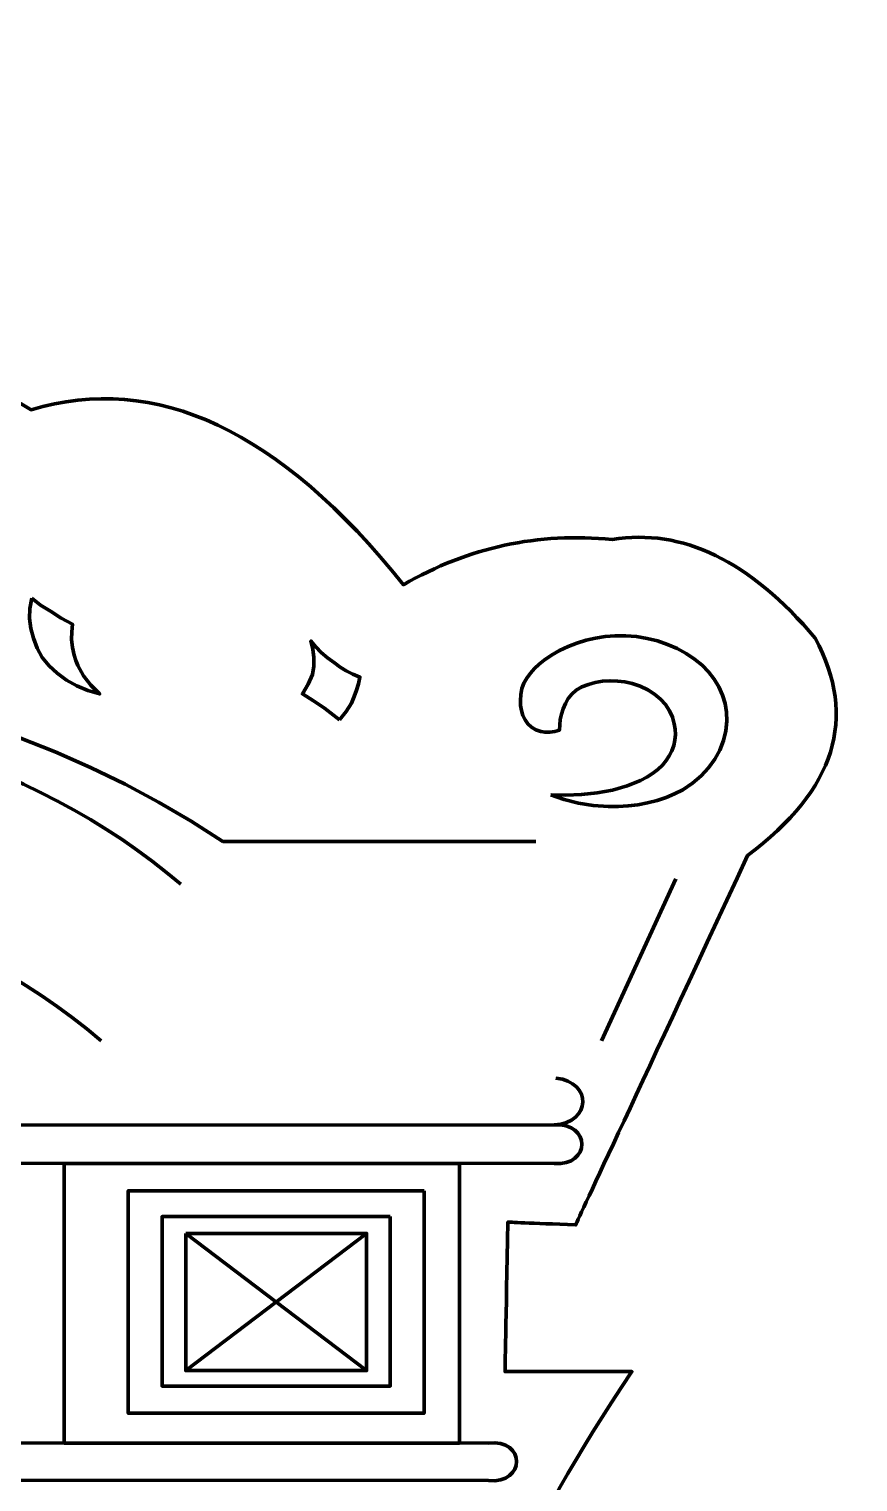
# Model space of a CAD drawing. Header units: millimetres. Extents: x -607 to 1451, y -798 to 283.
# Drawn here: x 619.25 to 635.06, y -651.03 to -623.31 of the extents above; entities that cross this region are included whole.
import ezdxf

# ---------------------------------------------------------------- set-up
doc = ezdxf.new("R2010")
doc.units = ezdxf.units.MM
doc.header["$MEASUREMENT"] = 0
doc.layers.add('layer 1', color=7, linetype='Continuous')

msp = doc.modelspace()

# ---------------------------------------------------------------- linework, layer by layer
at = {"layer": 'layer 1', "color": 242, "lineweight": 100}
msp.add_open_spline([(600.3549, -623.3128), (601.2613, -623.4878), (602.427, -624.2052), (603.8518, -625.4648), (603.8518, -625.4648), (606.8179, -625.5074), (609.2384, -626.5835), (611.1145, -628.6928), (611.1145, -628.6928), (612.31, -627.41), (615.0356, -628.0377), (619.292, -630.5758), (619.292, -630.5758), (621.6694, -629.8534), (624.0362, -630.9655), (626.3934, -633.9113), (626.3934, -633.9113), (627.6389, -633.196), (628.9658, -632.9092), (630.3745, -633.0505), (630.3745, -633.0505), (631.7114, -632.8276), (633.0024, -633.4553), (634.2479, -634.9334), (634.2479, -634.9334), (635.0605, -636.4483), (634.6302, -637.8294), (632.9569, -639.076), (632.9569, -639.076), (630.7692, -643.7743), (629.6752, -646.1236), (629.6752, -646.1236), (629.6752, -646.1236), (628.8145, -646.0877), (628.3839, -646.0698), (628.3839, -646.0698), (628.3839, -646.0698), (628.3483, -647.9705), (628.3301, -648.921), (628.3301, -648.921), (628.3301, -648.921), (629.9441, -648.921), (630.7511, -648.921), (630.7511, -648.921), (630.7511, -648.921), (628.5962, -652.1167), (627.771, -654.2596), (628.2765, -655.35), (628.2765, -655.35), (628.2408, -673.3007), (628.2227, -682.276), (628.2227, -682.276), (628.2227, -682.276), (629.2542, -683.9665), (629.263, -685.5715), (628.2497, -687.0909), (628.2497, -687.0909), (627.806, -688.0457), (628.281, -689.1665), (629.6753, -690.4534), (629.6753, -690.4534), (628.8324, -692.4575), (628.8144, -694.484), (629.6215, -696.5326), (629.6215, -696.5326), (629.1675, -701.3399), (627.1051, -704.6037), (623.4346, -706.324), (623.4346, -706.324), (620.6957, -705.3923), (618.8482, -702.828), (617.8933, -698.6307), (617.8933, -698.6307), (606.0219, -698.5231), (600.0858, -698.4695), (600.0858, -698.4695)], degree=3, knots=[0, 0, 0, 0, 0.05, 0.05, 0.05, 0.05, 0.1, 0.1, 0.1, 0.1, 0.15, 0.15, 0.15, 0.15, 0.2, 0.2, 0.2, 0.2, 0.25, 0.25, 0.25, 0.25, 0.3, 0.3, 0.3, 0.3, 0.35, 0.35, 0.35, 0.35, 0.4, 0.4, 0.4, 0.4, 0.45, 0.45, 0.45, 0.45, 0.5, 0.5, 0.5, 0.5, 0.55, 0.55, 0.55, 0.55, 0.6, 0.6, 0.6, 0.6, 0.65, 0.65, 0.65, 0.65, 0.7, 0.7, 0.7, 0.7, 0.75, 0.75, 0.75, 0.75, 0.8, 0.8, 0.8, 0.8, 0.85, 0.85, 0.85, 0.85, 0.9, 0.9, 0.9, 0.9, 1, 1, 1, 1], dxfattribs=at)
at = {"layer": 'layer 1', "lineweight": 100}
for points, knots in [([(628.9148, -638.8085), (628.9148, -638.8085), (622.9501, -638.8085), (622.9501, -638.8085), (622.9501, -638.8085), (622.9501, -638.8085), (622.347, -638.4224), (622.347, -638.4224), (622.347, -638.4224), (622.347, -638.4224), (621.7242, -638.0582), (621.7242, -638.0582), (621.7242, -638.0582), (621.7242, -638.0582), (621.0828, -637.7163), (621.0828, -637.7163), (621.0828, -637.7163), (621.0828, -637.7163), (620.4239, -637.3972), (620.4239, -637.3972), (620.4239, -637.3972), (620.4239, -637.3972), (619.7487, -637.1009), (619.7487, -637.1009), (619.7487, -637.1009), (619.7487, -637.1009), (619.058, -636.828), (619.058, -636.828), (619.058, -636.828), (619.058, -636.828), (618.353, -636.5787), (618.353, -636.5787), (618.353, -636.5787), (618.353, -636.5787), (617.6347, -636.3533), (617.6347, -636.3533), (617.6347, -636.3533), (617.6347, -636.3533), (616.9042, -636.1523), (616.9042, -636.1523), (616.9042, -636.1523), (616.9042, -636.1523), (616.1626, -635.9758), (616.1626, -635.9758), (616.1626, -635.9758), (616.1626, -635.9758), (615.4108, -635.8243), (615.4108, -635.8243), (615.4108, -635.8243), (615.4108, -635.8243), (614.65, -635.6981), (614.65, -635.6981), (614.65, -635.6981), (614.65, -635.6981), (613.8811, -635.5974), (613.8811, -635.5974), (613.8811, -635.5974), (613.8811, -635.5974), (613.1054, -635.5226), (613.1054, -635.5226), (613.1054, -635.5226), (613.1054, -635.5226), (612.3239, -635.4741), (612.3239, -635.4741), (612.3239, -635.4741), (612.3239, -635.4741), (611.5374, -635.4522), (611.5374, -635.4522), (611.5374, -635.4522), (611.5374, -635.4522), (610.9908, -635.1381), (610.9908, -635.1381), (610.9908, -635.1381), (610.9908, -635.1381), (610.4338, -634.8367), (610.4338, -634.8367), (610.4338, -634.8367), (610.4338, -634.8367), (609.8667, -634.548), (609.8667, -634.548), (609.8667, -634.548), (609.8667, -634.548), (609.2895, -634.2724), (609.2895, -634.2724), (609.2895, -634.2724), (609.2895, -634.2724), (608.703, -634.0099), (608.703, -634.0099), (608.703, -634.0099), (608.703, -634.0099), (608.1075, -633.7607), (608.1075, -633.7607), (608.1075, -633.7607), (608.1075, -633.7607), (607.5032, -633.5246), (607.5032, -633.5246), (607.5032, -633.5246), (607.5032, -633.5246), (606.8907, -633.3021), (606.8907, -633.3021), (606.8907, -633.3021), (606.8907, -633.3021), (606.2702, -633.0932), (606.2702, -633.0932), (606.2702, -633.0932), (606.2702, -633.0932), (605.6422, -632.898), (605.6422, -632.898), (605.6422, -632.898), (605.6422, -632.898), (605.0069, -632.7166), (605.0069, -632.7166), (605.0069, -632.7166), (605.0069, -632.7166), (604.365, -632.5492), (604.365, -632.5492), (604.365, -632.5492), (604.365, -632.5492), (603.7165, -632.3958), (603.7165, -632.3958), (603.7165, -632.3958), (603.7165, -632.3958), (603.0621, -632.2568), (603.0621, -632.2568), (603.0621, -632.2568), (603.0621, -632.2568), (602.402, -632.1321), (602.402, -632.1321), (602.402, -632.1321), (602.402, -632.1321), (601.7366, -632.0218), (601.7366, -632.0218)], [0, 0, 0, 0, 0.0294118, 0.0294118, 0.0294118, 0.0294118, 0.0588235, 0.0588235, 0.0588235, 0.0588235, 0.0882353, 0.0882353, 0.0882353, 0.0882353, 0.1176471, 0.1176471, 0.1176471, 0.1176471, 0.1470588, 0.1470588, 0.1470588, 0.1470588, 0.1764706, 0.1764706, 0.1764706, 0.1764706, 0.2058824, 0.2058824, 0.2058824, 0.2058824, 0.2352941, 0.2352941, 0.2352941, 0.2352941, 0.2647059, 0.2647059, 0.2647059, 0.2647059, 0.2941176, 0.2941176, 0.2941176, 0.2941176, 0.3235294, 0.3235294, 0.3235294, 0.3235294, 0.3529412, 0.3529412, 0.3529412, 0.3529412, 0.3823529, 0.3823529, 0.3823529, 0.3823529, 0.4117647, 0.4117647, 0.4117647, 0.4117647, 0.4411765, 0.4411765, 0.4411765, 0.4411765, 0.4705882, 0.4705882, 0.4705882, 0.4705882, 0.5, 0.5, 0.5, 0.5, 0.5294118, 0.5294118, 0.5294118, 0.5294118, 0.5588235, 0.5588235, 0.5588235, 0.5588235, 0.5882353, 0.5882353, 0.5882353, 0.5882353, 0.6176471, 0.6176471, 0.6176471, 0.6176471, 0.6470588, 0.6470588, 0.6470588, 0.6470588, 0.6764706, 0.6764706, 0.6764706, 0.6764706, 0.7058824, 0.7058824, 0.7058824, 0.7058824, 0.7352941, 0.7352941, 0.7352941, 0.7352941, 0.7647059, 0.7647059, 0.7647059, 0.7647059, 0.7941176, 0.7941176, 0.7941176, 0.7941176, 0.8235294, 0.8235294, 0.8235294, 0.8235294, 0.8529412, 0.8529412, 0.8529412, 0.8529412, 0.8823529, 0.8823529, 0.8823529, 0.8823529, 0.9117647, 0.9117647, 0.9117647, 0.9117647, 0.9411765, 0.9411765, 0.9411765, 0.9411765, 1, 1, 1, 1]), ([(619.3075, -634.1687), (619.3075, -634.1687), (619.4719, -634.3004), (619.4719, -634.3004), (619.4719, -634.3004), (619.4719, -634.3004), (619.6617, -634.4157), (619.6617, -634.4157), (619.6617, -634.4157), (619.6617, -634.4157), (619.8662, -634.5479), (619.8662, -634.5479), (619.8662, -634.5479), (619.8662, -634.5479), (620.0809, -634.6624), (620.0809, -634.6624), (620.0809, -634.6624), (620.0809, -634.6624), (620.0655, -634.8105), (620.0655, -634.8105), (620.0655, -634.8105), (620.0655, -634.8105), (620.0641, -634.9585), (620.0641, -634.9585), (620.0641, -634.9585), (620.0641, -634.9585), (620.0792, -635.1067), (620.0792, -635.1067), (620.0792, -635.1067), (620.0792, -635.1067), (620.1131, -635.2547), (620.1131, -635.2547), (620.1131, -635.2547), (620.1131, -635.2547), (620.1439, -635.3554), (620.1439, -635.3554), (620.1439, -635.3554), (620.1439, -635.3554), (620.1847, -635.4546), (620.1847, -635.4546), (620.1847, -635.4546), (620.1847, -635.4546), (620.2929, -635.6474), (620.2929, -635.6474), (620.2929, -635.6474), (620.2929, -635.6474), (620.4321, -635.8289), (620.4321, -635.8289), (620.4321, -635.8289), (620.4321, -635.8289), (620.5967, -635.9951), (620.5967, -635.9951), (620.5967, -635.9951), (620.5967, -635.9951), (620.3736, -635.9289), (620.3736, -635.9289), (620.3736, -635.9289), (620.3736, -635.9289), (620.1607, -635.8411), (620.1607, -635.8411), (620.1607, -635.8411), (620.1607, -635.8411), (619.9642, -635.7316), (619.9642, -635.7316), (619.9642, -635.7316), (619.9642, -635.7316), (619.7908, -635.6002), (619.7908, -635.6002), (619.7908, -635.6002), (619.7908, -635.6002), (619.6331, -635.4583), (619.6331, -635.4583), (619.6331, -635.4583), (619.6331, -635.4583), (619.5056, -635.2976), (619.5056, -635.2976), (619.5056, -635.2976), (619.5056, -635.2976), (619.4077, -635.1215), (619.4077, -635.1215), (619.4077, -635.1215), (619.4077, -635.1215), (619.3394, -634.9339), (619.3394, -634.9339), (619.3394, -634.9339), (619.3394, -634.9339), (619.2861, -634.7487), (619.2861, -634.7487), (619.2861, -634.7487), (619.2861, -634.7487), (619.263, -634.5579), (619.263, -634.5579), (619.263, -634.5579), (619.263, -634.5579), (619.2701, -634.3639), (619.2701, -634.3639), (619.2701, -634.3639), (619.2701, -634.3639), (619.3071, -634.1688), (619.3071, -634.1688)], [0, 0, 0, 0, 0.0384615, 0.0384615, 0.0384615, 0.0384615, 0.0769231, 0.0769231, 0.0769231, 0.0769231, 0.1153846, 0.1153846, 0.1153846, 0.1153846, 0.1538462, 0.1538462, 0.1538462, 0.1538462, 0.1923077, 0.1923077, 0.1923077, 0.1923077, 0.2307692, 0.2307692, 0.2307692, 0.2307692, 0.2692308, 0.2692308, 0.2692308, 0.2692308, 0.3076923, 0.3076923, 0.3076923, 0.3076923, 0.3461538, 0.3461538, 0.3461538, 0.3461538, 0.3846154, 0.3846154, 0.3846154, 0.3846154, 0.4230769, 0.4230769, 0.4230769, 0.4230769, 0.4615385, 0.4615385, 0.4615385, 0.4615385, 0.5, 0.5, 0.5, 0.5, 0.5384615, 0.5384615, 0.5384615, 0.5384615, 0.5769231, 0.5769231, 0.5769231, 0.5769231, 0.6153846, 0.6153846, 0.6153846, 0.6153846, 0.6538462, 0.6538462, 0.6538462, 0.6538462, 0.6923077, 0.6923077, 0.6923077, 0.6923077, 0.7307692, 0.7307692, 0.7307692, 0.7307692, 0.7692308, 0.7692308, 0.7692308, 0.7692308, 0.8076923, 0.8076923, 0.8076923, 0.8076923, 0.8461538, 0.8461538, 0.8461538, 0.8461538, 0.8846154, 0.8846154, 0.8846154, 0.8846154, 0.9230769, 0.9230769, 0.9230769, 0.9230769, 1, 1, 1, 1]), ([(629.2048, -637.92), (629.2048, -637.92), (629.4605, -638.011), (629.4605, -638.011), (629.4605, -638.011), (629.4605, -638.011), (629.7308, -638.0797), (629.7308, -638.0797), (629.7308, -638.0797), (629.7308, -638.0797), (630.012, -638.1241), (630.012, -638.1241), (630.012, -638.1241), (630.012, -638.1241), (630.3008, -638.1422), (630.3008, -638.1422), (630.3008, -638.1422), (630.3008, -638.1422), (630.4896, -638.143), (630.4896, -638.143), (630.4896, -638.143), (630.4896, -638.143), (630.6785, -638.1319), (630.6785, -638.1319), (630.6785, -638.1319), (630.6785, -638.1319), (630.8657, -638.1092), (630.8657, -638.1092), (630.8657, -638.1092), (630.8657, -638.1092), (631.0496, -638.0749), (631.0496, -638.0749), (631.0496, -638.0749), (631.0496, -638.0749), (631.2286, -638.0289), (631.2286, -638.0289), (631.2286, -638.0289), (631.2286, -638.0289), (631.401, -637.9712), (631.401, -637.9712), (631.401, -637.9712), (631.401, -637.9712), (631.5652, -637.9021), (631.5652, -637.9021), (631.5652, -637.9021), (631.5652, -637.9021), (631.7192, -637.8214), (631.7192, -637.8214), (631.7192, -637.8214), (631.7192, -637.8214), (631.9044, -637.6984), (631.9044, -637.6984), (631.9044, -637.6984), (631.9044, -637.6984), (632.0692, -637.5588), (632.0692, -637.5588), (632.0692, -637.5588), (632.0692, -637.5588), (632.2125, -637.4052), (632.2125, -637.4052), (632.2125, -637.4052), (632.2125, -637.4052), (632.3328, -637.2399), (632.3328, -637.2399), (632.3328, -637.2399), (632.3328, -637.2399), (632.4289, -637.0655), (632.4289, -637.0655), (632.4289, -637.0655), (632.4289, -637.0655), (632.4993, -636.8847), (632.4993, -636.8847), (632.4993, -636.8847), (632.4993, -636.8847), (632.5426, -636.6998), (632.5426, -636.6998), (632.5426, -636.6998), (632.5426, -636.6998), (632.5576, -636.5133), (632.5576, -636.5133), (632.5576, -636.5133), (632.5576, -636.5133), (632.5528, -636.345), (632.5528, -636.345), (632.5528, -636.345), (632.5528, -636.345), (632.5259, -636.1794), (632.5259, -636.1794), (632.5259, -636.1794), (632.5259, -636.1794), (632.4777, -636.0179), (632.4777, -636.0179), (632.4777, -636.0179), (632.4777, -636.0179), (632.409, -635.8621), (632.409, -635.8621), (632.409, -635.8621), (632.409, -635.8621), (632.3206, -635.7138), (632.3206, -635.7138), (632.3206, -635.7138), (632.3206, -635.7138), (632.2132, -635.5744), (632.2132, -635.5744), (632.2132, -635.5744), (632.2132, -635.5744), (632.0877, -635.4455), (632.0877, -635.4455), (632.0877, -635.4455), (632.0877, -635.4455), (631.945, -635.3288), (631.945, -635.3288), (631.945, -635.3288), (631.945, -635.3288), (631.786, -635.222), (631.786, -635.222), (631.786, -635.222), (631.786, -635.222), (631.6138, -635.1287), (631.6138, -635.1287), (631.6138, -635.1287), (631.6138, -635.1287), (631.4308, -635.0496), (631.4308, -635.0496), (631.4308, -635.0496), (631.4308, -635.0496), (631.2388, -634.9851), (631.2388, -634.9851), (631.2388, -634.9851), (631.2388, -634.9851), (631.0406, -634.9358), (631.0406, -634.9358), (631.0406, -634.9358), (631.0406, -634.9358), (630.8381, -634.9021), (630.8381, -634.9021), (630.8381, -634.9021), (630.8381, -634.9021), (630.6337, -634.8849), (630.6337, -634.8849), (630.6337, -634.8849), (630.6337, -634.8849), (630.4296, -634.8846), (630.4296, -634.8846), (630.4296, -634.8846), (630.4296, -634.8846), (630.2418, -634.8998), (630.2418, -634.8998), (630.2418, -634.8998), (630.2418, -634.8998), (630.0572, -634.9287), (630.0572, -634.9287), (630.0572, -634.9287), (630.0572, -634.9287), (629.877, -634.9705), (629.877, -634.9705), (629.877, -634.9705), (629.877, -634.9705), (629.702, -635.0247), (629.702, -635.0247), (629.702, -635.0247), (629.702, -635.0247), (629.5333, -635.0906), (629.5333, -635.0906), (629.5333, -635.0906), (629.5333, -635.0906), (629.372, -635.1678), (629.372, -635.1678), (629.372, -635.1678), (629.372, -635.1678), (629.2192, -635.2556), (629.2192, -635.2556), (629.2192, -635.2556), (629.2192, -635.2556), (629.0756, -635.3534), (629.0756, -635.3534), (629.0756, -635.3534), (629.0756, -635.3534), (628.9799, -635.4291), (628.9799, -635.4291), (628.9799, -635.4291), (628.9799, -635.4291), (628.8919, -635.5107), (628.8919, -635.5107), (628.8919, -635.5107), (628.8919, -635.5107), (628.8131, -635.5981), (628.8131, -635.5981), (628.8131, -635.5981), (628.8131, -635.5981), (628.7456, -635.6913), (628.7456, -635.6913), (628.7456, -635.6913), (628.7456, -635.6913), (628.6912, -635.79), (628.6912, -635.79), (628.6912, -635.79), (628.6912, -635.79), (628.6516, -635.8942), (628.6516, -635.8942), (628.6516, -635.8942), (628.6516, -635.8942), (628.6287, -636.0037), (628.6287, -636.0037), (628.6287, -636.0037), (628.6287, -636.0037), (628.6243, -636.1185), (628.6243, -636.1185), (628.6243, -636.1185), (628.6243, -636.1185), (628.6272, -636.2151), (628.6272, -636.2151), (628.6272, -636.2151), (628.6272, -636.2151), (628.6424, -636.3113), (628.6424, -636.3113), (628.6424, -636.3113), (628.6424, -636.3113), (628.6703, -636.404), (628.6703, -636.404), (628.6703, -636.404), (628.6703, -636.404), (628.7113, -636.4903), (628.7113, -636.4903), (628.7113, -636.4903), (628.7113, -636.4903), (628.7656, -636.5671), (628.7656, -636.5671), (628.7656, -636.5671), (628.7656, -636.5671), (628.8335, -636.6314), (628.8335, -636.6314), (628.8335, -636.6314), (628.8335, -636.6314), (628.9152, -636.6804), (628.9152, -636.6804), (628.9152, -636.6804), (628.9152, -636.6804), (629.0111, -636.7107), (629.0111, -636.7107), (629.0111, -636.7107), (629.0111, -636.7107), (629.0934, -636.7252), (629.0934, -636.7252), (629.0934, -636.7252), (629.0934, -636.7252), (629.1846, -636.7242), (629.1846, -636.7242), (629.1846, -636.7242), (629.1846, -636.7242), (629.2777, -636.7102), (629.2777, -636.7102), (629.2777, -636.7102), (629.2777, -636.7102), (629.3659, -636.686), (629.3659, -636.686), (629.3659, -636.686), (629.3659, -636.686), (629.3839, -636.4838), (629.3839, -636.4838), (629.3839, -636.4838), (629.3839, -636.4838), (629.406, -636.3802), (629.406, -636.3802), (629.406, -636.3802), (629.406, -636.3802), (629.4382, -636.2778), (629.4382, -636.2778), (629.4382, -636.2778), (629.4382, -636.2778), (629.4815, -636.1785), (629.4815, -636.1785), (629.4815, -636.1785), (629.4815, -636.1785), (629.5369, -636.0846), (629.5369, -636.0846), (629.5369, -636.0846), (629.5369, -636.0846), (629.6055, -635.9981), (629.6055, -635.9981), (629.6055, -635.9981), (629.6055, -635.9981), (629.6882, -635.9211), (629.6882, -635.9211), (629.6882, -635.9211), (629.6882, -635.9211), (629.7975, -635.8606), (629.7975, -635.8606), (629.7975, -635.8606), (629.7975, -635.8606), (629.9197, -635.8125), (629.9197, -635.8125), (629.9197, -635.8125), (629.9197, -635.8125), (630.0518, -635.777), (630.0518, -635.777), (630.0518, -635.777), (630.0518, -635.777), (630.1905, -635.7544), (630.1905, -635.7544), (630.1905, -635.7544), (630.1905, -635.7544), (630.333, -635.7449), (630.333, -635.7449), (630.333, -635.7449), (630.333, -635.7449), (630.4761, -635.7488), (630.4761, -635.7488), (630.4761, -635.7488), (630.4761, -635.7488), (630.6168, -635.7663), (630.6168, -635.7663), (630.6168, -635.7663), (630.6168, -635.7663), (630.7522, -635.7977), (630.7522, -635.7977), (630.7522, -635.7977), (630.7522, -635.7977), (630.91, -635.8467), (630.91, -635.8467), (630.91, -635.8467), (630.91, -635.8467), (631.0543, -635.9136), (631.0543, -635.9136), (631.0543, -635.9136), (631.0543, -635.9136), (631.1838, -635.9961), (631.1838, -635.9961), (631.1838, -635.9961), (631.1838, -635.9961), (631.2968, -636.092), (631.2968, -636.092), (631.2968, -636.092), (631.2968, -636.092), (631.3922, -636.1989), (631.3922, -636.1989), (631.3922, -636.1989), (631.3922, -636.1989), (631.4685, -636.3146), (631.4685, -636.3146), (631.4685, -636.3146), (631.4685, -636.3146), (631.5242, -636.4366), (631.5242, -636.4366), (631.5242, -636.4366), (631.5242, -636.4366), (631.5581, -636.5627), (631.5581, -636.5627), (631.5581, -636.5627), (631.5581, -636.5627), (631.5769, -636.6671), (631.5769, -636.6671), (631.5769, -636.6671), (631.5769, -636.6671), (631.5808, -636.7717), (631.5808, -636.7717), (631.5808, -636.7717), (631.5808, -636.7717), (631.5704, -636.8757), (631.5704, -636.8757), (631.5704, -636.8757), (631.5704, -636.8757), (631.5466, -636.978), (631.5466, -636.978), (631.5466, -636.978), (631.5466, -636.978), (631.5101, -637.0778), (631.5101, -637.0778), (631.5101, -637.0778), (631.5101, -637.0778), (631.4616, -637.174), (631.4616, -637.174), (631.4616, -637.174), (631.4616, -637.174), (631.4022, -637.266), (631.4022, -637.266), (631.4022, -637.266), (631.4022, -637.266), (631.3324, -637.3525), (631.3324, -637.3525), (631.3324, -637.3525), (631.3324, -637.3525), (631.2427, -637.4361), (631.2427, -637.4361), (631.2427, -637.4361), (631.2427, -637.4361), (631.1427, -637.5125), (631.1427, -637.5125), (631.1427, -637.5125), (631.1427, -637.5125), (631.0331, -637.5818), (631.0331, -637.5818), (631.0331, -637.5818), (631.0331, -637.5818), (630.9151, -637.644), (630.9151, -637.644), (630.9151, -637.644), (630.9151, -637.644), (630.6578, -637.7488), (630.6578, -637.7488), (630.6578, -637.7488), (630.6578, -637.7488), (630.3785, -637.828), (630.3785, -637.828), (630.3785, -637.828), (630.3785, -637.828), (630.0856, -637.8833), (630.0856, -637.8833), (630.0856, -637.8833), (630.0856, -637.8833), (629.7869, -637.916), (629.7869, -637.916), (629.7869, -637.916), (629.7869, -637.916), (629.4905, -637.9278), (629.4905, -637.9278), (629.4905, -637.9278), (629.4905, -637.9278), (629.2045, -637.92), (629.2045, -637.92)], [0, 0, 0, 0, 0.009434, 0.009434, 0.009434, 0.009434, 0.0188679, 0.0188679, 0.0188679, 0.0188679, 0.0283019, 0.0283019, 0.0283019, 0.0283019, 0.0377358, 0.0377358, 0.0377358, 0.0377358, 0.0471698, 0.0471698, 0.0471698, 0.0471698, 0.0566038, 0.0566038, 0.0566038, 0.0566038, 0.0660377, 0.0660377, 0.0660377, 0.0660377, 0.0754717, 0.0754717, 0.0754717, 0.0754717, 0.0849057, 0.0849057, 0.0849057, 0.0849057, 0.0943396, 0.0943396, 0.0943396, 0.0943396, 0.1037736, 0.1037736, 0.1037736, 0.1037736, 0.1132075, 0.1132075, 0.1132075, 0.1132075, 0.1226415, 0.1226415, 0.1226415, 0.1226415, 0.1320755, 0.1320755, 0.1320755, 0.1320755, 0.1415094, 0.1415094, 0.1415094, 0.1415094, 0.1509434, 0.1509434, 0.1509434, 0.1509434, 0.1603774, 0.1603774, 0.1603774, 0.1603774, 0.1698113, 0.1698113, 0.1698113, 0.1698113, 0.1792453, 0.1792453, 0.1792453, 0.1792453, 0.1886792, 0.1886792, 0.1886792, 0.1886792, 0.1981132, 0.1981132, 0.1981132, 0.1981132, 0.2075472, 0.2075472, 0.2075472, 0.2075472, 0.2169811, 0.2169811, 0.2169811, 0.2169811, 0.2264151, 0.2264151, 0.2264151, 0.2264151, 0.2358491, 0.2358491, 0.2358491, 0.2358491, 0.245283, 0.245283, 0.245283, 0.245283, 0.254717, 0.254717, 0.254717, 0.254717, 0.2641509, 0.2641509, 0.2641509, 0.2641509, 0.2735849, 0.2735849, 0.2735849, 0.2735849, 0.2830189, 0.2830189, 0.2830189, 0.2830189, 0.2924528, 0.2924528, 0.2924528, 0.2924528, 0.3018868, 0.3018868, 0.3018868, 0.3018868, 0.3113208, 0.3113208, 0.3113208, 0.3113208, 0.3207547, 0.3207547, 0.3207547, 0.3207547, 0.3301887, 0.3301887, 0.3301887, 0.3301887, 0.3396226, 0.3396226, 0.3396226, 0.3396226, 0.3490566, 0.3490566, 0.3490566, 0.3490566, 0.3584906, 0.3584906, 0.3584906, 0.3584906, 0.3679245, 0.3679245, 0.3679245, 0.3679245, 0.3773585, 0.3773585, 0.3773585, 0.3773585, 0.3867925, 0.3867925, 0.3867925, 0.3867925, 0.3962264, 0.3962264, 0.3962264, 0.3962264, 0.4056604, 0.4056604, 0.4056604, 0.4056604, 0.4150943, 0.4150943, 0.4150943, 0.4150943, 0.4245283, 0.4245283, 0.4245283, 0.4245283, 0.4339623, 0.4339623, 0.4339623, 0.4339623, 0.4433962, 0.4433962, 0.4433962, 0.4433962, 0.4528302, 0.4528302, 0.4528302, 0.4528302, 0.4622642, 0.4622642, 0.4622642, 0.4622642, 0.4716981, 0.4716981, 0.4716981, 0.4716981, 0.4811321, 0.4811321, 0.4811321, 0.4811321, 0.490566, 0.490566, 0.490566, 0.490566, 0.5, 0.5, 0.5, 0.5, 0.509434, 0.509434, 0.509434, 0.509434, 0.5188679, 0.5188679, 0.5188679, 0.5188679, 0.5283019, 0.5283019, 0.5283019, 0.5283019, 0.5377358, 0.5377358, 0.5377358, 0.5377358, 0.5471698, 0.5471698, 0.5471698, 0.5471698, 0.5566038, 0.5566038, 0.5566038, 0.5566038, 0.5660377, 0.5660377, 0.5660377, 0.5660377, 0.5754717, 0.5754717, 0.5754717, 0.5754717, 0.5849057, 0.5849057, 0.5849057, 0.5849057, 0.5943396, 0.5943396, 0.5943396, 0.5943396, 0.6037736, 0.6037736, 0.6037736, 0.6037736, 0.6132075, 0.6132075, 0.6132075, 0.6132075, 0.6226415, 0.6226415, 0.6226415, 0.6226415, 0.6320755, 0.6320755, 0.6320755, 0.6320755, 0.6415094, 0.6415094, 0.6415094, 0.6415094, 0.6509434, 0.6509434, 0.6509434, 0.6509434, 0.6603774, 0.6603774, 0.6603774, 0.6603774, 0.6698113, 0.6698113, 0.6698113, 0.6698113, 0.6792453, 0.6792453, 0.6792453, 0.6792453, 0.6886792, 0.6886792, 0.6886792, 0.6886792, 0.6981132, 0.6981132, 0.6981132, 0.6981132, 0.7075472, 0.7075472, 0.7075472, 0.7075472, 0.7169811, 0.7169811, 0.7169811, 0.7169811, 0.7264151, 0.7264151, 0.7264151, 0.7264151, 0.7358491, 0.7358491, 0.7358491, 0.7358491, 0.745283, 0.745283, 0.745283, 0.745283, 0.754717, 0.754717, 0.754717, 0.754717, 0.7641509, 0.7641509, 0.7641509, 0.7641509, 0.7735849, 0.7735849, 0.7735849, 0.7735849, 0.7830189, 0.7830189, 0.7830189, 0.7830189, 0.7924528, 0.7924528, 0.7924528, 0.7924528, 0.8018868, 0.8018868, 0.8018868, 0.8018868, 0.8113208, 0.8113208, 0.8113208, 0.8113208, 0.8207547, 0.8207547, 0.8207547, 0.8207547, 0.8301887, 0.8301887, 0.8301887, 0.8301887, 0.8396226, 0.8396226, 0.8396226, 0.8396226, 0.8490566, 0.8490566, 0.8490566, 0.8490566, 0.8584906, 0.8584906, 0.8584906, 0.8584906, 0.8679245, 0.8679245, 0.8679245, 0.8679245, 0.8773585, 0.8773585, 0.8773585, 0.8773585, 0.8867925, 0.8867925, 0.8867925, 0.8867925, 0.8962264, 0.8962264, 0.8962264, 0.8962264, 0.9056604, 0.9056604, 0.9056604, 0.9056604, 0.9150943, 0.9150943, 0.9150943, 0.9150943, 0.9245283, 0.9245283, 0.9245283, 0.9245283, 0.9339623, 0.9339623, 0.9339623, 0.9339623, 0.9433962, 0.9433962, 0.9433962, 0.9433962, 0.9528302, 0.9528302, 0.9528302, 0.9528302, 0.9622642, 0.9622642, 0.9622642, 0.9622642, 0.9716981, 0.9716981, 0.9716981, 0.9716981, 0.9811321, 0.9811321, 0.9811321, 0.9811321, 1, 1, 1, 1]), ([(625.1749, -636.4885), (625.1749, -636.4885), (624.8846, -636.2666), (624.8846, -636.2666), (624.8846, -636.2666), (624.8846, -636.2666), (624.6773, -636.1235), (624.6773, -636.1235), (624.6773, -636.1235), (624.6773, -636.1235), (624.4653, -635.9951), (624.4653, -635.9951), (624.4653, -635.9951), (624.4653, -635.9951), (624.5773, -635.811), (624.5773, -635.811), (624.5773, -635.811), (624.5773, -635.811), (624.6589, -635.6249), (624.6589, -635.6249), (624.6589, -635.6249), (624.6589, -635.6249), (624.6827, -635.4624), (624.6827, -635.4624), (624.6827, -635.4624), (624.6827, -635.4624), (624.6852, -635.2989), (624.6852, -635.2989), (624.6852, -635.2989), (624.6852, -635.2989), (624.6664, -635.1379), (624.6664, -635.1379), (624.6664, -635.1379), (624.6664, -635.1379), (624.6266, -634.9832), (624.6266, -634.9832), (624.6266, -634.9832), (624.6266, -634.9832), (624.7197, -635.0944), (624.7197, -635.0944), (624.7197, -635.0944), (624.7197, -635.0944), (624.8253, -635.203), (624.8253, -635.203), (624.8253, -635.203), (624.8253, -635.203), (624.9443, -635.3066), (624.9443, -635.3066), (624.9443, -635.3066), (624.9443, -635.3066), (625.0779, -635.4028), (625.0779, -635.4028), (625.0779, -635.4028), (625.0779, -635.4028), (625.1832, -635.4831), (625.1832, -635.4831), (625.1832, -635.4831), (625.1832, -635.4831), (625.2999, -635.5553), (625.2999, -635.5553), (625.2999, -635.5553), (625.2999, -635.5553), (625.4265, -635.6193), (625.4265, -635.6193), (625.4265, -635.6193), (625.4265, -635.6193), (625.5616, -635.6742), (625.5616, -635.6742), (625.5616, -635.6742), (625.5616, -635.6742), (625.5354, -635.8008), (625.5354, -635.8008), (625.5354, -635.8008), (625.5354, -635.8008), (625.5004, -635.9248), (625.5004, -635.9248), (625.5004, -635.9248), (625.5004, -635.9248), (625.4557, -636.0469), (625.4557, -636.0469), (625.4557, -636.0469), (625.4557, -636.0469), (625.4003, -636.1678), (625.4003, -636.1678), (625.4003, -636.1678), (625.4003, -636.1678), (625.3003, -636.3316), (625.3003, -636.3316), (625.3003, -636.3316), (625.3003, -636.3316), (625.1747, -636.4886), (625.1747, -636.4886)], [0, 0, 0, 0, 0.0416667, 0.0416667, 0.0416667, 0.0416667, 0.0833333, 0.0833333, 0.0833333, 0.0833333, 0.125, 0.125, 0.125, 0.125, 0.1666667, 0.1666667, 0.1666667, 0.1666667, 0.2083333, 0.2083333, 0.2083333, 0.2083333, 0.25, 0.25, 0.25, 0.25, 0.2916667, 0.2916667, 0.2916667, 0.2916667, 0.3333333, 0.3333333, 0.3333333, 0.3333333, 0.375, 0.375, 0.375, 0.375, 0.4166667, 0.4166667, 0.4166667, 0.4166667, 0.4583333, 0.4583333, 0.4583333, 0.4583333, 0.5, 0.5, 0.5, 0.5, 0.5416667, 0.5416667, 0.5416667, 0.5416667, 0.5833333, 0.5833333, 0.5833333, 0.5833333, 0.625, 0.625, 0.625, 0.625, 0.6666667, 0.6666667, 0.6666667, 0.6666667, 0.7083333, 0.7083333, 0.7083333, 0.7083333, 0.75, 0.75, 0.75, 0.75, 0.7916667, 0.7916667, 0.7916667, 0.7916667, 0.8333333, 0.8333333, 0.8333333, 0.8333333, 0.875, 0.875, 0.875, 0.875, 0.9166667, 0.9166667, 0.9166667, 0.9166667, 1, 1, 1, 1]), ([(622.1444, -639.6228), (622.1444, -639.6228), (621.8759, -639.3999), (621.8759, -639.3999), (621.8759, -639.3999), (621.8759, -639.3999), (621.6001, -639.1839), (621.6001, -639.1839), (621.6001, -639.1839), (621.6001, -639.1839), (621.3167, -638.9749), (621.3167, -638.9749), (621.3167, -638.9749), (621.3167, -638.9749), (621.0262, -638.773), (621.0262, -638.773), (621.0262, -638.773), (621.0262, -638.773), (620.7286, -638.5783), (620.7286, -638.5783), (620.7286, -638.5783), (620.7286, -638.5783), (620.4243, -638.3909), (620.4243, -638.3909), (620.4243, -638.3909), (620.4243, -638.3909), (620.1135, -638.2108), (620.1135, -638.2108), (620.1135, -638.2108), (620.1135, -638.2108), (619.7964, -638.0381), (619.7964, -638.0381), (619.7964, -638.0381), (619.7964, -638.0381), (619.4733, -637.8729), (619.4733, -637.8729), (619.4733, -637.8729), (619.4733, -637.8729), (619.1444, -637.7152), (619.1444, -637.7152), (619.1444, -637.7152), (619.1444, -637.7152), (618.8099, -637.565), (618.8099, -637.565), (618.8099, -637.565), (618.8099, -637.565), (618.4702, -637.4225), (618.4702, -637.4225), (618.4702, -637.4225), (618.4702, -637.4225), (617.7756, -637.161), (617.7756, -637.161), (617.7756, -637.161), (617.7756, -637.161), (617.0628, -636.9308), (617.0628, -636.9308), (617.0628, -636.9308), (617.0628, -636.9308), (616.3333, -636.7328), (616.3333, -636.7328), (616.3333, -636.7328), (616.3333, -636.7328), (615.5892, -636.5674), (615.5892, -636.5674), (615.5892, -636.5674), (615.5892, -636.5674), (614.8324, -636.4352), (614.8324, -636.4352), (614.8324, -636.4352), (614.8324, -636.4352), (614.0649, -636.3367), (614.0649, -636.3367), (614.0649, -636.3367), (614.0649, -636.3367), (613.2885, -636.2725), (613.2885, -636.2725), (613.2885, -636.2725), (613.2885, -636.2725), (612.505, -636.2432), (612.505, -636.2432), (612.505, -636.2432), (612.505, -636.2432), (611.7166, -636.2492), (611.7166, -636.2492), (611.7166, -636.2492), (611.7166, -636.2492), (610.9248, -636.2912), (610.9248, -636.2912), (610.9248, -636.2912), (610.9248, -636.2912), (610.1205, -637.766), (610.1205, -637.766), (610.1205, -637.766), (610.1205, -637.766), (609.3129, -639.228), (609.3129, -639.228), (609.3129, -639.228), (609.3129, -639.228), (608.8844, -638.8867), (608.8844, -638.8867), (608.8844, -638.8867), (608.8844, -638.8867), (608.4332, -638.5673), (608.4332, -638.5673), (608.4332, -638.5673), (608.4332, -638.5673), (607.9604, -638.2704), (607.9604, -638.2704), (607.9604, -638.2704), (607.9604, -638.2704), (607.4678, -637.9964), (607.4678, -637.9964), (607.4678, -637.9964), (607.4678, -637.9964), (606.9567, -637.7458), (606.9567, -637.7458), (606.9567, -637.7458), (606.9567, -637.7458), (606.4287, -637.5189), (606.4287, -637.5189), (606.4287, -637.5189), (606.4287, -637.5189), (605.8852, -637.3165), (605.8852, -637.3165), (605.8852, -637.3165), (605.8852, -637.3165), (605.3278, -637.1387), (605.3278, -637.1387), (605.3278, -637.1387), (605.3278, -637.1387), (604.7579, -636.986), (604.7579, -636.986), (604.7579, -636.986), (604.7579, -636.986), (604.177, -636.8591), (604.177, -636.8591), (604.177, -636.8591), (604.177, -636.8591), (603.5865, -636.7582), (603.5865, -636.7582), (603.5865, -636.7582), (603.5865, -636.7582), (602.988, -636.6839), (602.988, -636.6839), (602.988, -636.6839), (602.988, -636.6839), (602.3831, -636.6366), (602.3831, -636.6366), (602.3831, -636.6366), (602.3831, -636.6366), (601.773, -636.6167), (601.773, -636.6167), (601.773, -636.6167), (601.773, -636.6167), (601.1594, -636.6248), (601.1594, -636.6248), (601.1594, -636.6248), (601.1594, -636.6248), (600.5438, -636.6614), (600.5438, -636.6614), (600.5438, -636.6614), (600.5438, -636.6614), (599.9245, -636.6248), (599.9245, -636.6248), (599.9245, -636.6248), (599.9245, -636.6248), (599.3078, -636.6167), (599.3078, -636.6167), (599.3078, -636.6167), (599.3078, -636.6167), (598.695, -636.6366), (598.695, -636.6366), (598.695, -636.6366), (598.695, -636.6366), (598.0876, -636.6839), (598.0876, -636.6839), (598.0876, -636.6839), (598.0876, -636.6839), (597.4871, -636.7582), (597.4871, -636.7582), (597.4871, -636.7582), (597.4871, -636.7582), (596.8947, -636.8591), (596.8947, -636.8591), (596.8947, -636.8591), (596.8947, -636.8591), (596.312, -636.986), (596.312, -636.986), (596.312, -636.986), (596.312, -636.986), (595.7406, -637.1387), (595.7406, -637.1387), (595.7406, -637.1387), (595.7406, -637.1387), (595.1816, -637.3165), (595.1816, -637.3165), (595.1816, -637.3165), (595.1816, -637.3165), (594.6367, -637.5189), (594.6367, -637.5189), (594.6367, -637.5189), (594.6367, -637.5189), (594.1074, -637.7458), (594.1074, -637.7458), (594.1074, -637.7458), (594.1074, -637.7458), (593.5948, -637.9964), (593.5948, -637.9964), (593.5948, -637.9964), (593.5948, -637.9964), (593.1006, -638.2704), (593.1006, -638.2704), (593.1006, -638.2704), (593.1006, -638.2704), (592.6262, -638.5673), (592.6262, -638.5673), (592.6262, -638.5673), (592.6262, -638.5673), (592.1729, -638.8867), (592.1729, -638.8867), (592.1729, -638.8867), (592.1729, -638.8867), (591.7424, -639.228), (591.7424, -639.228)], [0, 0, 0, 0, 0.0175439, 0.0175439, 0.0175439, 0.0175439, 0.0350877, 0.0350877, 0.0350877, 0.0350877, 0.0526316, 0.0526316, 0.0526316, 0.0526316, 0.0701754, 0.0701754, 0.0701754, 0.0701754, 0.0877193, 0.0877193, 0.0877193, 0.0877193, 0.1052632, 0.1052632, 0.1052632, 0.1052632, 0.122807, 0.122807, 0.122807, 0.122807, 0.1403509, 0.1403509, 0.1403509, 0.1403509, 0.1578947, 0.1578947, 0.1578947, 0.1578947, 0.1754386, 0.1754386, 0.1754386, 0.1754386, 0.1929825, 0.1929825, 0.1929825, 0.1929825, 0.2105263, 0.2105263, 0.2105263, 0.2105263, 0.2280702, 0.2280702, 0.2280702, 0.2280702, 0.245614, 0.245614, 0.245614, 0.245614, 0.2631579, 0.2631579, 0.2631579, 0.2631579, 0.2807018, 0.2807018, 0.2807018, 0.2807018, 0.2982456, 0.2982456, 0.2982456, 0.2982456, 0.3157895, 0.3157895, 0.3157895, 0.3157895, 0.3333333, 0.3333333, 0.3333333, 0.3333333, 0.3508772, 0.3508772, 0.3508772, 0.3508772, 0.3684211, 0.3684211, 0.3684211, 0.3684211, 0.3859649, 0.3859649, 0.3859649, 0.3859649, 0.4035088, 0.4035088, 0.4035088, 0.4035088, 0.4210526, 0.4210526, 0.4210526, 0.4210526, 0.4385965, 0.4385965, 0.4385965, 0.4385965, 0.4561404, 0.4561404, 0.4561404, 0.4561404, 0.4736842, 0.4736842, 0.4736842, 0.4736842, 0.4912281, 0.4912281, 0.4912281, 0.4912281, 0.5087719, 0.5087719, 0.5087719, 0.5087719, 0.5263158, 0.5263158, 0.5263158, 0.5263158, 0.5438596, 0.5438596, 0.5438596, 0.5438596, 0.5614035, 0.5614035, 0.5614035, 0.5614035, 0.5789474, 0.5789474, 0.5789474, 0.5789474, 0.5964912, 0.5964912, 0.5964912, 0.5964912, 0.6140351, 0.6140351, 0.6140351, 0.6140351, 0.6315789, 0.6315789, 0.6315789, 0.6315789, 0.6491228, 0.6491228, 0.6491228, 0.6491228, 0.6666667, 0.6666667, 0.6666667, 0.6666667, 0.6842105, 0.6842105, 0.6842105, 0.6842105, 0.7017544, 0.7017544, 0.7017544, 0.7017544, 0.7192982, 0.7192982, 0.7192982, 0.7192982, 0.7368421, 0.7368421, 0.7368421, 0.7368421, 0.754386, 0.754386, 0.754386, 0.754386, 0.7719298, 0.7719298, 0.7719298, 0.7719298, 0.7894737, 0.7894737, 0.7894737, 0.7894737, 0.8070175, 0.8070175, 0.8070175, 0.8070175, 0.8245614, 0.8245614, 0.8245614, 0.8245614, 0.8421053, 0.8421053, 0.8421053, 0.8421053, 0.8596491, 0.8596491, 0.8596491, 0.8596491, 0.877193, 0.877193, 0.877193, 0.877193, 0.8947368, 0.8947368, 0.8947368, 0.8947368, 0.9122807, 0.9122807, 0.9122807, 0.9122807, 0.9298246, 0.9298246, 0.9298246, 0.9298246, 0.9473684, 0.9473684, 0.9473684, 0.9473684, 0.9649123, 0.9649123, 0.9649123, 0.9649123, 1, 1, 1, 1]), ([(620.6293, -642.609), (620.6293, -642.609), (620.3564, -642.3842), (620.3564, -642.3842), (620.3564, -642.3842), (620.3564, -642.3842), (620.0765, -642.1662), (620.0765, -642.1662), (620.0765, -642.1662), (620.0765, -642.1662), (619.7892, -641.9554), (619.7892, -641.9554), (619.7892, -641.9554), (619.7892, -641.9554), (619.4947, -641.7516), (619.4947, -641.7516), (619.4947, -641.7516), (619.4947, -641.7516), (619.1934, -641.5551), (619.1934, -641.5551), (619.1934, -641.5551), (619.1934, -641.5551), (618.8855, -641.366), (618.8855, -641.366), (618.8855, -641.366), (618.8855, -641.366), (618.5711, -641.1841), (618.5711, -641.1841), (618.5711, -641.1841), (618.5711, -641.1841), (618.2505, -641.0097), (618.2505, -641.0097), (618.2505, -641.0097), (618.2505, -641.0097), (617.924, -640.8426), (617.924, -640.8426), (617.924, -640.8426), (617.924, -640.8426), (617.5918, -640.6832), (617.5918, -640.6832), (617.5918, -640.6832), (617.5918, -640.6832), (617.2542, -640.5314), (617.2542, -640.5314), (617.2542, -640.5314), (617.2542, -640.5314), (616.9113, -640.3873), (616.9113, -640.3873), (616.9113, -640.3873), (616.9113, -640.3873), (616.2107, -640.1225), (616.2107, -640.1225), (616.2107, -640.1225), (616.2107, -640.1225), (615.4919, -639.8893), (615.4919, -639.8893), (615.4919, -639.8893), (615.4919, -639.8893), (614.7568, -639.6882), (614.7568, -639.6882), (614.7568, -639.6882), (614.7568, -639.6882), (614.0074, -639.5198), (614.0074, -639.5198), (614.0074, -639.5198), (614.0074, -639.5198), (613.2455, -639.3847), (613.2455, -639.3847), (613.2455, -639.3847), (613.2455, -639.3847), (612.4728, -639.2835), (612.4728, -639.2835), (612.4728, -639.2835), (612.4728, -639.2835), (611.6914, -639.2167), (611.6914, -639.2167), (611.6914, -639.2167), (611.6914, -639.2167), (610.9029, -639.1847), (610.9029, -639.1847), (610.9029, -639.1847), (610.9029, -639.1847), (610.1095, -639.1883), (610.1095, -639.1883), (610.1095, -639.1883), (610.1095, -639.1883), (609.3129, -639.228), (609.3129, -639.228)], [0, 0, 0, 0, 0.0434783, 0.0434783, 0.0434783, 0.0434783, 0.0869565, 0.0869565, 0.0869565, 0.0869565, 0.1304348, 0.1304348, 0.1304348, 0.1304348, 0.173913, 0.173913, 0.173913, 0.173913, 0.2173913, 0.2173913, 0.2173913, 0.2173913, 0.2608696, 0.2608696, 0.2608696, 0.2608696, 0.3043478, 0.3043478, 0.3043478, 0.3043478, 0.3478261, 0.3478261, 0.3478261, 0.3478261, 0.3913043, 0.3913043, 0.3913043, 0.3913043, 0.4347826, 0.4347826, 0.4347826, 0.4347826, 0.4782609, 0.4782609, 0.4782609, 0.4782609, 0.5217391, 0.5217391, 0.5217391, 0.5217391, 0.5652174, 0.5652174, 0.5652174, 0.5652174, 0.6086957, 0.6086957, 0.6086957, 0.6086957, 0.6521739, 0.6521739, 0.6521739, 0.6521739, 0.6956522, 0.6956522, 0.6956522, 0.6956522, 0.7391304, 0.7391304, 0.7391304, 0.7391304, 0.7826087, 0.7826087, 0.7826087, 0.7826087, 0.826087, 0.826087, 0.826087, 0.826087, 0.8695652, 0.8695652, 0.8695652, 0.8695652, 0.9130435, 0.9130435, 0.9130435, 0.9130435, 1, 1, 1, 1]), ([(629.2692, -644.2131), (629.2692, -644.2131), (629.3945, -644.1981), (629.3945, -644.1981), (629.3945, -644.1981), (629.3945, -644.1981), (629.5035, -644.1678), (629.5035, -644.1678), (629.5035, -644.1678), (629.5035, -644.1678), (629.5963, -644.1242), (629.5963, -644.1242), (629.5963, -644.1242), (629.5963, -644.1242), (629.6727, -644.0695), (629.6727, -644.0695), (629.6727, -644.0695), (629.6727, -644.0695), (629.7327, -644.0057), (629.7327, -644.0057), (629.7327, -644.0057), (629.7327, -644.0057), (629.7763, -643.9352), (629.7763, -643.9352), (629.7763, -643.9352), (629.7763, -643.9352), (629.8034, -643.8599), (629.8034, -643.8599), (629.8034, -643.8599), (629.8034, -643.8599), (629.814, -643.7821), (629.814, -643.7821), (629.814, -643.7821), (629.814, -643.7821), (629.8081, -643.7039), (629.8081, -643.7039), (629.8081, -643.7039), (629.8081, -643.7039), (629.7857, -643.6274), (629.7857, -643.6274), (629.7857, -643.6274), (629.7857, -643.6274), (629.7466, -643.5548), (629.7466, -643.5548), (629.7466, -643.5548), (629.7466, -643.5548), (629.691, -643.4882), (629.691, -643.4882), (629.691, -643.4882), (629.691, -643.4882), (629.6187, -643.4297), (629.6187, -643.4297), (629.6187, -643.4297), (629.6187, -643.4297), (629.5295, -643.3816), (629.5295, -643.3816), (629.5295, -643.3816), (629.5295, -643.3816), (629.4238, -643.3458), (629.4238, -643.3458), (629.4238, -643.3458), (629.4238, -643.3458), (629.3013, -643.3247), (629.3013, -643.3247)], [0, 0, 0, 0, 0.0588235, 0.0588235, 0.0588235, 0.0588235, 0.1176471, 0.1176471, 0.1176471, 0.1176471, 0.1764706, 0.1764706, 0.1764706, 0.1764706, 0.2352941, 0.2352941, 0.2352941, 0.2352941, 0.2941176, 0.2941176, 0.2941176, 0.2941176, 0.3529412, 0.3529412, 0.3529412, 0.3529412, 0.4117647, 0.4117647, 0.4117647, 0.4117647, 0.4705882, 0.4705882, 0.4705882, 0.4705882, 0.5294118, 0.5294118, 0.5294118, 0.5294118, 0.5882353, 0.5882353, 0.5882353, 0.5882353, 0.6470588, 0.6470588, 0.6470588, 0.6470588, 0.7058824, 0.7058824, 0.7058824, 0.7058824, 0.7647059, 0.7647059, 0.7647059, 0.7647059, 0.8235294, 0.8235294, 0.8235294, 0.8235294, 0.8823529, 0.8823529, 0.8823529, 0.8823529, 1, 1, 1, 1]), ([(571.7864, -644.9534), (571.7864, -644.9534), (571.6651, -644.952), (571.6651, -644.952), (571.6651, -644.952), (571.6651, -644.952), (571.56, -644.9327), (571.56, -644.9327), (571.56, -644.9327), (571.56, -644.9327), (571.4713, -644.8981), (571.4713, -644.8981), (571.4713, -644.8981), (571.4713, -644.8981), (571.3985, -644.8506), (571.3985, -644.8506), (571.3985, -644.8506), (571.3985, -644.8506), (571.342, -644.7929), (571.342, -644.7929), (571.342, -644.7929), (571.342, -644.7929), (571.3017, -644.7274), (571.3017, -644.7274), (571.3017, -644.7274), (571.3017, -644.7274), (571.2774, -644.657), (571.2774, -644.657), (571.2774, -644.657), (571.2774, -644.657), (571.2693, -644.5839), (571.2693, -644.5839), (571.2693, -644.5839), (571.2693, -644.5839), (571.2774, -644.5107), (571.2774, -644.5107), (571.2774, -644.5107), (571.2774, -644.5107), (571.3017, -644.4402), (571.3017, -644.4402), (571.3017, -644.4402), (571.3017, -644.4402), (571.342, -644.3748), (571.342, -644.3748), (571.342, -644.3748), (571.342, -644.3748), (571.3985, -644.3169), (571.3985, -644.3169), (571.3985, -644.3169), (571.3985, -644.3169), (571.4713, -644.2693), (571.4713, -644.2693), (571.4713, -644.2693), (571.4713, -644.2693), (571.56, -644.2344), (571.56, -644.2344), (571.56, -644.2344), (571.56, -644.2344), (571.6651, -644.2149), (571.6651, -644.2149), (571.6651, -644.2149), (571.6651, -644.2149), (571.7863, -644.2132), (571.7863, -644.2132), (571.7863, -644.2132), (571.7863, -644.2132), (586.1627, -644.2222), (586.1627, -644.2222), (586.1627, -644.2222), (586.1627, -644.2222), (600.5438, -644.2132), (600.5438, -644.2132), (600.5438, -644.2132), (600.5438, -644.2132), (614.9055, -644.2222), (614.9055, -644.2222), (614.9055, -644.2222), (614.9055, -644.2222), (629.2691, -644.2132), (629.2691, -644.2132), (629.2691, -644.2132), (629.2691, -644.2132), (629.3923, -644.2149), (629.3923, -644.2149), (629.3923, -644.2149), (629.3923, -644.2149), (629.4992, -644.2344), (629.4992, -644.2344), (629.4992, -644.2344), (629.4992, -644.2344), (629.5896, -644.2693), (629.5896, -644.2693), (629.5896, -644.2693), (629.5896, -644.2693), (629.6635, -644.3169), (629.6635, -644.3169), (629.6635, -644.3169), (629.6635, -644.3169), (629.7211, -644.3748), (629.7211, -644.3748), (629.7211, -644.3748), (629.7211, -644.3748), (629.7621, -644.4402), (629.7621, -644.4402), (629.7621, -644.4402), (629.7621, -644.4402), (629.7868, -644.5107), (629.7868, -644.5107), (629.7868, -644.5107), (629.7868, -644.5107), (629.795, -644.5839), (629.795, -644.5839), (629.795, -644.5839), (629.795, -644.5839), (629.7868, -644.657), (629.7868, -644.657), (629.7868, -644.657), (629.7868, -644.657), (629.7621, -644.7274), (629.7621, -644.7274), (629.7621, -644.7274), (629.7621, -644.7274), (629.7211, -644.7929), (629.7211, -644.7929), (629.7211, -644.7929), (629.7211, -644.7929), (629.6635, -644.8506), (629.6635, -644.8506), (629.6635, -644.8506), (629.6635, -644.8506), (629.5896, -644.8981), (629.5896, -644.8981), (629.5896, -644.8981), (629.5896, -644.8981), (629.4992, -644.9327), (629.4992, -644.9327), (629.4992, -644.9327), (629.4992, -644.9327), (629.3923, -644.952), (629.3923, -644.952), (629.3923, -644.952), (629.3923, -644.952), (629.2691, -644.9535), (629.2691, -644.9535), (629.2691, -644.9535), (629.2691, -644.9535), (614.9055, -644.9457), (614.9055, -644.9457), (614.9055, -644.9457), (614.9055, -644.9457), (600.5438, -644.9535), (600.5438, -644.9535), (600.5438, -644.9535), (600.5438, -644.9535), (586.1627, -644.9457), (586.1627, -644.9457), (586.1627, -644.9457), (586.1627, -644.9457), (571.7863, -644.9535), (571.7863, -644.9535)], [0, 0, 0, 0, 0.0243902, 0.0243902, 0.0243902, 0.0243902, 0.0487805, 0.0487805, 0.0487805, 0.0487805, 0.0731707, 0.0731707, 0.0731707, 0.0731707, 0.097561, 0.097561, 0.097561, 0.097561, 0.1219512, 0.1219512, 0.1219512, 0.1219512, 0.1463415, 0.1463415, 0.1463415, 0.1463415, 0.1707317, 0.1707317, 0.1707317, 0.1707317, 0.195122, 0.195122, 0.195122, 0.195122, 0.2195122, 0.2195122, 0.2195122, 0.2195122, 0.2439024, 0.2439024, 0.2439024, 0.2439024, 0.2682927, 0.2682927, 0.2682927, 0.2682927, 0.2926829, 0.2926829, 0.2926829, 0.2926829, 0.3170732, 0.3170732, 0.3170732, 0.3170732, 0.3414634, 0.3414634, 0.3414634, 0.3414634, 0.3658537, 0.3658537, 0.3658537, 0.3658537, 0.3902439, 0.3902439, 0.3902439, 0.3902439, 0.4146341, 0.4146341, 0.4146341, 0.4146341, 0.4390244, 0.4390244, 0.4390244, 0.4390244, 0.4634146, 0.4634146, 0.4634146, 0.4634146, 0.4878049, 0.4878049, 0.4878049, 0.4878049, 0.5121951, 0.5121951, 0.5121951, 0.5121951, 0.5365854, 0.5365854, 0.5365854, 0.5365854, 0.5609756, 0.5609756, 0.5609756, 0.5609756, 0.5853659, 0.5853659, 0.5853659, 0.5853659, 0.6097561, 0.6097561, 0.6097561, 0.6097561, 0.6341463, 0.6341463, 0.6341463, 0.6341463, 0.6585366, 0.6585366, 0.6585366, 0.6585366, 0.6829268, 0.6829268, 0.6829268, 0.6829268, 0.7073171, 0.7073171, 0.7073171, 0.7073171, 0.7317073, 0.7317073, 0.7317073, 0.7317073, 0.7560976, 0.7560976, 0.7560976, 0.7560976, 0.7804878, 0.7804878, 0.7804878, 0.7804878, 0.804878, 0.804878, 0.804878, 0.804878, 0.8292683, 0.8292683, 0.8292683, 0.8292683, 0.8536585, 0.8536585, 0.8536585, 0.8536585, 0.8780488, 0.8780488, 0.8780488, 0.8780488, 0.902439, 0.902439, 0.902439, 0.902439, 0.9268293, 0.9268293, 0.9268293, 0.9268293, 0.9512195, 0.9512195, 0.9512195, 0.9512195, 1, 1, 1, 1]), ([(627.4636, -644.9534), (627.4636, -644.9534), (627.4636, -650.2841), (627.4636, -650.2841), (627.4636, -650.2841), (627.4636, -650.2841), (619.9197, -650.2841), (619.9197, -650.2841), (619.9197, -650.2841), (619.9197, -650.2841), (619.9197, -644.9535), (619.9197, -644.9535), (619.9197, -644.9535), (619.9197, -644.9535), (627.4636, -644.9535), (627.4636, -644.9535)], [0, 0, 0, 0, 0.2, 0.2, 0.2, 0.2, 0.4, 0.4, 0.4, 0.4, 0.6, 0.6, 0.6, 0.6, 1, 1, 1, 1]), ([(626.7867, -645.4717), (626.7867, -645.4717), (626.7866, -649.7165), (626.7866, -649.7165), (626.7866, -649.7165), (626.7866, -649.7165), (623.9818, -649.7165), (623.9818, -649.7165), (623.9818, -649.7165), (623.9818, -649.7165), (621.1447, -649.7165), (621.1447, -649.7165), (621.1447, -649.7165), (621.1447, -649.7165), (621.1447, -645.4718), (621.1447, -645.4718), (621.1447, -645.4718), (621.1447, -645.4718), (623.9818, -645.4718), (623.9818, -645.4718), (623.9818, -645.4718), (623.9818, -645.4718), (626.7866, -645.4718), (626.7866, -645.4718)], [0, 0, 0, 0, 0.1428571, 0.1428571, 0.1428571, 0.1428571, 0.2857143, 0.2857143, 0.2857143, 0.2857143, 0.4285714, 0.4285714, 0.4285714, 0.4285714, 0.5714286, 0.5714286, 0.5714286, 0.5714286, 0.7142857, 0.7142857, 0.7142857, 0.7142857, 1, 1, 1, 1]), ([(626.1418, -645.9653), (626.1418, -645.9653), (626.1418, -649.1983), (626.1418, -649.1983), (626.1418, -649.1983), (626.1418, -649.1983), (623.9818, -649.1983), (623.9818, -649.1983), (623.9818, -649.1983), (623.9818, -649.1983), (621.7895, -649.1983), (621.7895, -649.1983), (621.7895, -649.1983), (621.7895, -649.1983), (621.7895, -645.9654), (621.7895, -645.9654), (621.7895, -645.9654), (621.7895, -645.9654), (623.9818, -645.9654), (623.9818, -645.9654), (623.9818, -645.9654), (623.9818, -645.9654), (626.1418, -645.9654), (626.1418, -645.9654)], [0, 0, 0, 0, 0.1428571, 0.1428571, 0.1428571, 0.1428571, 0.2857143, 0.2857143, 0.2857143, 0.2857143, 0.4285714, 0.4285714, 0.4285714, 0.4285714, 0.5714286, 0.5714286, 0.5714286, 0.5714286, 0.7142857, 0.7142857, 0.7142857, 0.7142857, 1, 1, 1, 1]), ([(622.2412, -646.2862), (622.2412, -646.2862), (622.2409, -648.9021), (622.2409, -648.9021), (622.2409, -648.9021), (622.2409, -648.9021), (623.9818, -648.9021), (623.9818, -648.9021), (623.9818, -648.9021), (623.9818, -648.9021), (625.6905, -648.9021), (625.6905, -648.9021), (625.6905, -648.9021), (625.6905, -648.9021), (625.6905, -646.2862), (625.6905, -646.2862), (625.6905, -646.2862), (625.6905, -646.2862), (623.9818, -646.2862), (623.9818, -646.2862), (623.9818, -646.2862), (623.9818, -646.2862), (622.2409, -646.2862), (622.2409, -646.2862)], [0, 0, 0, 0, 0.1428571, 0.1428571, 0.1428571, 0.1428571, 0.2857143, 0.2857143, 0.2857143, 0.2857143, 0.4285714, 0.4285714, 0.4285714, 0.4285714, 0.5714286, 0.5714286, 0.5714286, 0.5714286, 0.7142857, 0.7142857, 0.7142857, 0.7142857, 1, 1, 1, 1]), ([(628.0117, -650.2841), (628.0117, -650.2841), (628.1374, -650.2794), (628.1374, -650.2794), (628.1374, -650.2794), (628.1374, -650.2794), (628.2464, -650.294), (628.2464, -650.294), (628.2464, -650.294), (628.2464, -650.294), (628.3385, -650.3255), (628.3385, -650.3255), (628.3385, -650.3255), (628.3385, -650.3255), (628.414, -650.3708), (628.414, -650.3708), (628.414, -650.3708), (628.414, -650.3708), (628.4727, -650.4271), (628.4727, -650.4271), (628.4727, -650.4271), (628.4727, -650.4271), (628.5145, -650.4921), (628.5145, -650.4921), (628.5145, -650.4921), (628.5145, -650.4921), (628.5397, -650.5626), (628.5397, -650.5626), (628.5397, -650.5626), (628.5397, -650.5626), (628.548, -650.6362), (628.548, -650.6362), (628.548, -650.6362), (628.548, -650.6362), (628.5397, -650.7099), (628.5397, -650.7099), (628.5397, -650.7099), (628.5397, -650.7099), (628.5145, -650.7811), (628.5145, -650.7811), (628.5145, -650.7811), (628.5145, -650.7811), (628.4727, -650.8469), (628.4727, -650.8469), (628.4727, -650.8469), (628.4727, -650.8469), (628.414, -650.9045), (628.414, -650.9045), (628.414, -650.9045), (628.414, -650.9045), (628.3385, -650.9515), (628.3385, -650.9515), (628.3385, -650.9515), (628.3385, -650.9515), (628.2464, -650.9849), (628.2464, -650.9849), (628.2464, -650.9849), (628.2464, -650.9849), (628.1374, -651.0018), (628.1374, -651.0018), (628.1374, -651.0018), (628.1374, -651.0018), (628.0117, -650.9999), (628.0117, -650.9999), (628.0117, -650.9999), (628.0117, -650.9999), (614.2743, -650.9948), (614.2743, -650.9948), (614.2743, -650.9948), (614.2743, -650.9948), (600.5438, -650.9999), (600.5438, -650.9999), (600.5438, -650.9999), (600.5438, -650.9999), (586.7941, -650.9948), (586.7941, -650.9948), (586.7941, -650.9948), (586.7941, -650.9948), (573.0436, -650.9999), (573.0436, -650.9999), (573.0436, -650.9999), (573.0436, -650.9999), (572.92, -651.0018), (572.92, -651.0018), (572.92, -651.0018), (572.92, -651.0018), (572.8129, -650.9849), (572.8129, -650.9849), (572.8129, -650.9849), (572.8129, -650.9849), (572.7222, -650.9515), (572.7222, -650.9515), (572.7222, -650.9515), (572.7222, -650.9515), (572.6481, -650.9045), (572.6481, -650.9045), (572.6481, -650.9045), (572.6481, -650.9045), (572.5904, -650.8469), (572.5904, -650.8469), (572.5904, -650.8469), (572.5904, -650.8469), (572.5492, -650.7811), (572.5492, -650.7811), (572.5492, -650.7811), (572.5492, -650.7811), (572.5245, -650.7099), (572.5245, -650.7099), (572.5245, -650.7099), (572.5245, -650.7099), (572.5163, -650.6362), (572.5163, -650.6362), (572.5163, -650.6362), (572.5163, -650.6362), (572.5245, -650.5626), (572.5245, -650.5626), (572.5245, -650.5626), (572.5245, -650.5626), (572.5492, -650.4921), (572.5492, -650.4921), (572.5492, -650.4921), (572.5492, -650.4921), (572.5904, -650.4271), (572.5904, -650.4271), (572.5904, -650.4271), (572.5904, -650.4271), (572.6481, -650.3708), (572.6481, -650.3708), (572.6481, -650.3708), (572.6481, -650.3708), (572.7222, -650.3255), (572.7222, -650.3255), (572.7222, -650.3255), (572.7222, -650.3255), (572.8129, -650.294), (572.8129, -650.294), (572.8129, -650.294), (572.8129, -650.294), (572.92, -650.2794), (572.92, -650.2794), (572.92, -650.2794), (572.92, -650.2794), (573.0436, -650.2841), (573.0436, -650.2841), (573.0436, -650.2841), (573.0436, -650.2841), (586.7941, -650.2776), (586.7941, -650.2776), (586.7941, -650.2776), (586.7941, -650.2776), (600.5438, -650.2841), (600.5438, -650.2841), (600.5438, -650.2841), (600.5438, -650.2841), (614.2743, -650.2776), (614.2743, -650.2776), (614.2743, -650.2776), (614.2743, -650.2776), (628.0117, -650.2841), (628.0117, -650.2841)], [0, 0, 0, 0, 0.0243902, 0.0243902, 0.0243902, 0.0243902, 0.0487805, 0.0487805, 0.0487805, 0.0487805, 0.0731707, 0.0731707, 0.0731707, 0.0731707, 0.097561, 0.097561, 0.097561, 0.097561, 0.1219512, 0.1219512, 0.1219512, 0.1219512, 0.1463415, 0.1463415, 0.1463415, 0.1463415, 0.1707317, 0.1707317, 0.1707317, 0.1707317, 0.195122, 0.195122, 0.195122, 0.195122, 0.2195122, 0.2195122, 0.2195122, 0.2195122, 0.2439024, 0.2439024, 0.2439024, 0.2439024, 0.2682927, 0.2682927, 0.2682927, 0.2682927, 0.2926829, 0.2926829, 0.2926829, 0.2926829, 0.3170732, 0.3170732, 0.3170732, 0.3170732, 0.3414634, 0.3414634, 0.3414634, 0.3414634, 0.3658537, 0.3658537, 0.3658537, 0.3658537, 0.3902439, 0.3902439, 0.3902439, 0.3902439, 0.4146341, 0.4146341, 0.4146341, 0.4146341, 0.4390244, 0.4390244, 0.4390244, 0.4390244, 0.4634146, 0.4634146, 0.4634146, 0.4634146, 0.4878049, 0.4878049, 0.4878049, 0.4878049, 0.5121951, 0.5121951, 0.5121951, 0.5121951, 0.5365854, 0.5365854, 0.5365854, 0.5365854, 0.5609756, 0.5609756, 0.5609756, 0.5609756, 0.5853659, 0.5853659, 0.5853659, 0.5853659, 0.6097561, 0.6097561, 0.6097561, 0.6097561, 0.6341463, 0.6341463, 0.6341463, 0.6341463, 0.6585366, 0.6585366, 0.6585366, 0.6585366, 0.6829268, 0.6829268, 0.6829268, 0.6829268, 0.7073171, 0.7073171, 0.7073171, 0.7073171, 0.7317073, 0.7317073, 0.7317073, 0.7317073, 0.7560976, 0.7560976, 0.7560976, 0.7560976, 0.7804878, 0.7804878, 0.7804878, 0.7804878, 0.804878, 0.804878, 0.804878, 0.804878, 0.8292683, 0.8292683, 0.8292683, 0.8292683, 0.8536585, 0.8536585, 0.8536585, 0.8536585, 0.8780488, 0.8780488, 0.8780488, 0.8780488, 0.902439, 0.902439, 0.902439, 0.902439, 0.9268293, 0.9268293, 0.9268293, 0.9268293, 0.9512195, 0.9512195, 0.9512195, 0.9512195, 1, 1, 1, 1])]:
    msp.add_open_spline(points, degree=3, knots=knots, dxfattribs=at)
for points in [[(631.5904, -639.5241), (631.5904, -639.5241), (630.1717, -642.6091), (630.1717, -642.6091)], [(625.6906, -646.2862), (625.6906, -646.2862), (622.2409, -648.9021), (622.2409, -648.9021)], [(622.2412, -646.2862), (622.2412, -646.2862), (625.6905, -648.9021), (625.6905, -648.9021)]]:
    msp.add_open_spline(points, degree=3, dxfattribs=at)

doc.saveas('drawing.dxf')
